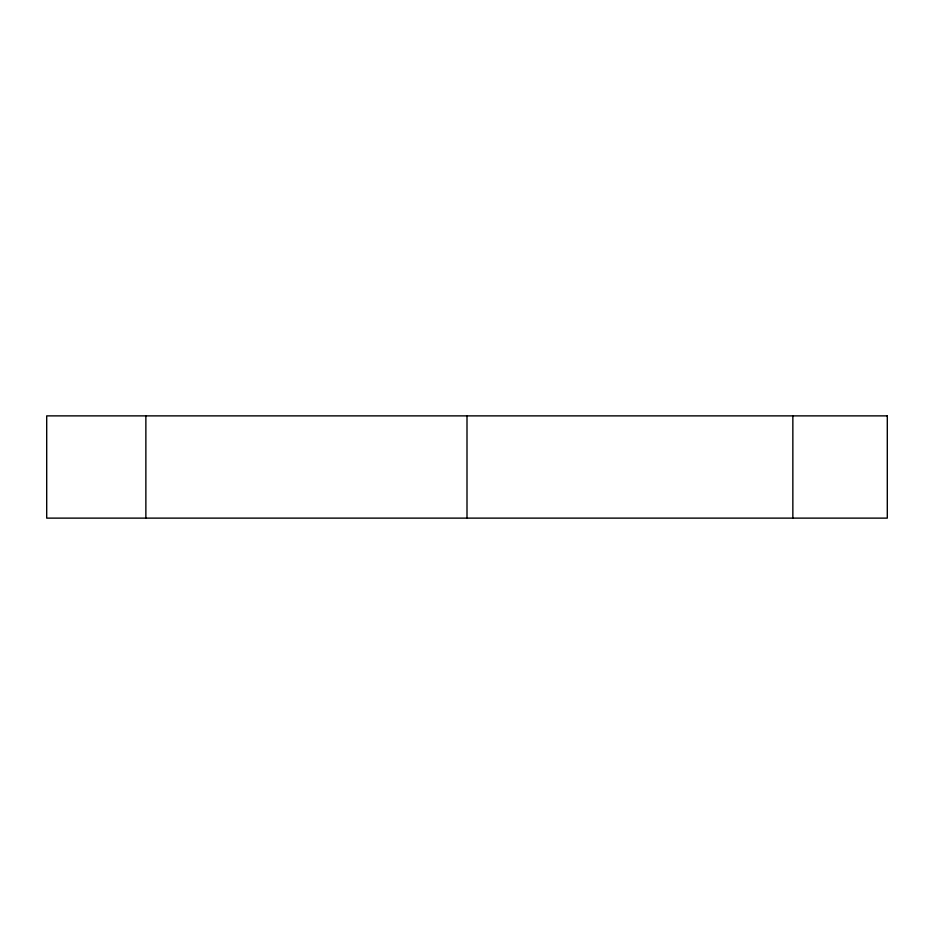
<?xml version="1.0" encoding="UTF-8"?>
<svg xmlns="http://www.w3.org/2000/svg" width="934" height="934" viewBox="0 0 934 934"><rect width="100%" height="100%" fill="white"/><g stroke="black" fill="none" stroke-linecap="round" stroke-linejoin="round"><path stroke-width="1.4" d="M792.849 415.875L792.849 518.125M467 415.875L467 518.125M145.867 415.875L145.867 518.125M887.3 415.875L46.7 415.875L46.7 518.125L887.3 518.125L887.3 415.875"/></g></svg>
